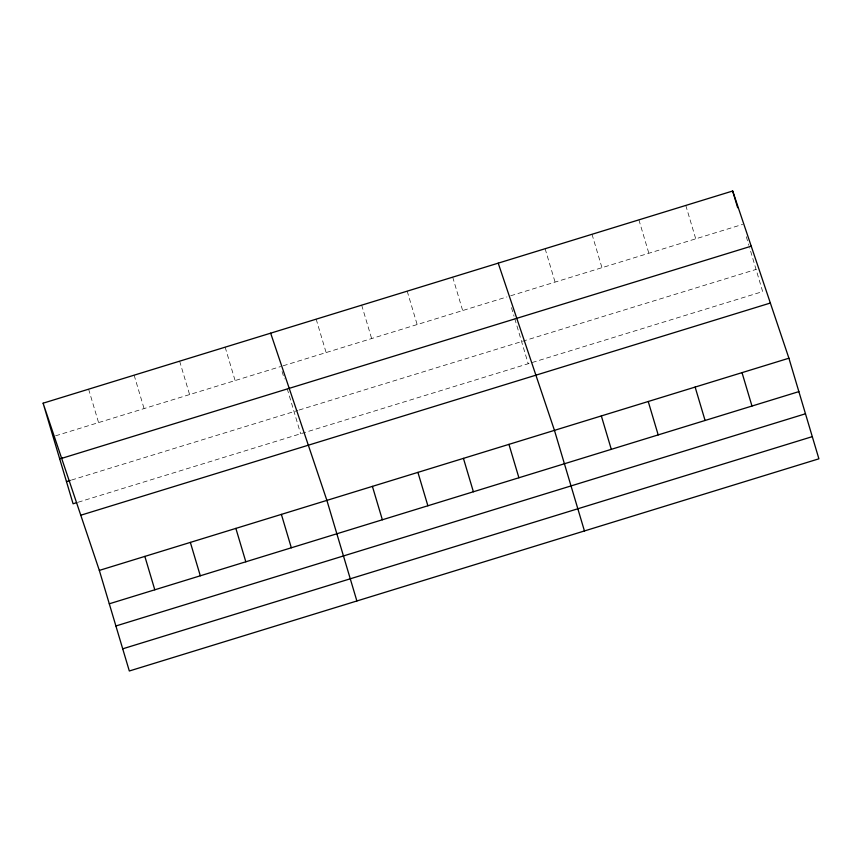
<?xml version="1.0" encoding="UTF-8"?>
<svg xmlns="http://www.w3.org/2000/svg" width="862" height="862" viewBox="0 0 862 862"><rect width="100%" height="100%" fill="white"/><g stroke="black" fill="none" stroke-linecap="round" stroke-linejoin="round"><path stroke-width="0.65" stroke-dasharray="4.31 3.23" d="M55.588 435.816L280.613 366.565M283.145 365.79L506.921 296.937M510.713 295.763L742.635 224.4M71.535 480.048L297.832 410.42M299.092 410.032L756.06 269.429M78.14 502.223L762.665 291.593L749.628 247.847M746.309 236.727L748.884 245.347M685.796 205.436L695.742 238.839M638.904 219.864L648.86 253.266M592.011 234.292L601.967 267.694M545.118 248.719L555.074 282.122M511.489 307.637L514.054 316.257M514.786 318.724L528.212 363.742M452.712 277.155L462.668 310.557M407.198 291.162L417.154 324.554M361.684 305.17L371.641 338.561M316.171 319.166L326.127 352.569M282.089 371.5L284.288 378.892M287.229 388.74L300.644 433.758M225.154 347.181L235.11 380.573M179.641 361.178L189.597 394.58M134.127 375.185L144.083 408.577M88.614 389.193L98.57 422.585"/><path stroke-width="1.29" d="M43.1 403.19L732.678 191.008L788.913 358.215L818.9 458.81L129.322 670.992L99.335 570.407L43.1 403.19L73.087 503.785L76.88 502.611M59.661 458.767L62.193 457.981M61.655 458.368L751.244 246.187M66.471 481.61L70.264 480.446M80.769 515.228L770.359 303.036M99.335 570.407L788.913 358.215M109.291 603.799L798.869 391.617M115.896 625.974L805.474 413.782M122.706 648.817L812.295 436.635M498.225 263.158L554.46 430.364L584.447 530.949M270.657 333.174L326.892 500.38L356.879 600.965M732.678 191.008L737.656 207.71M742.02 372.643L751.976 406.045M695.128 387.07L705.084 420.473M648.235 401.498L658.191 434.901M601.342 415.937L611.298 449.328M508.946 444.361L518.902 477.763M463.433 458.368L473.389 491.76M417.919 472.376L427.875 505.768M372.406 486.373L382.362 519.775M281.378 514.388L291.334 547.779M235.865 528.384L245.821 561.787M190.351 542.392L200.307 575.784M144.848 556.399L154.794 589.791"/></g></svg>
